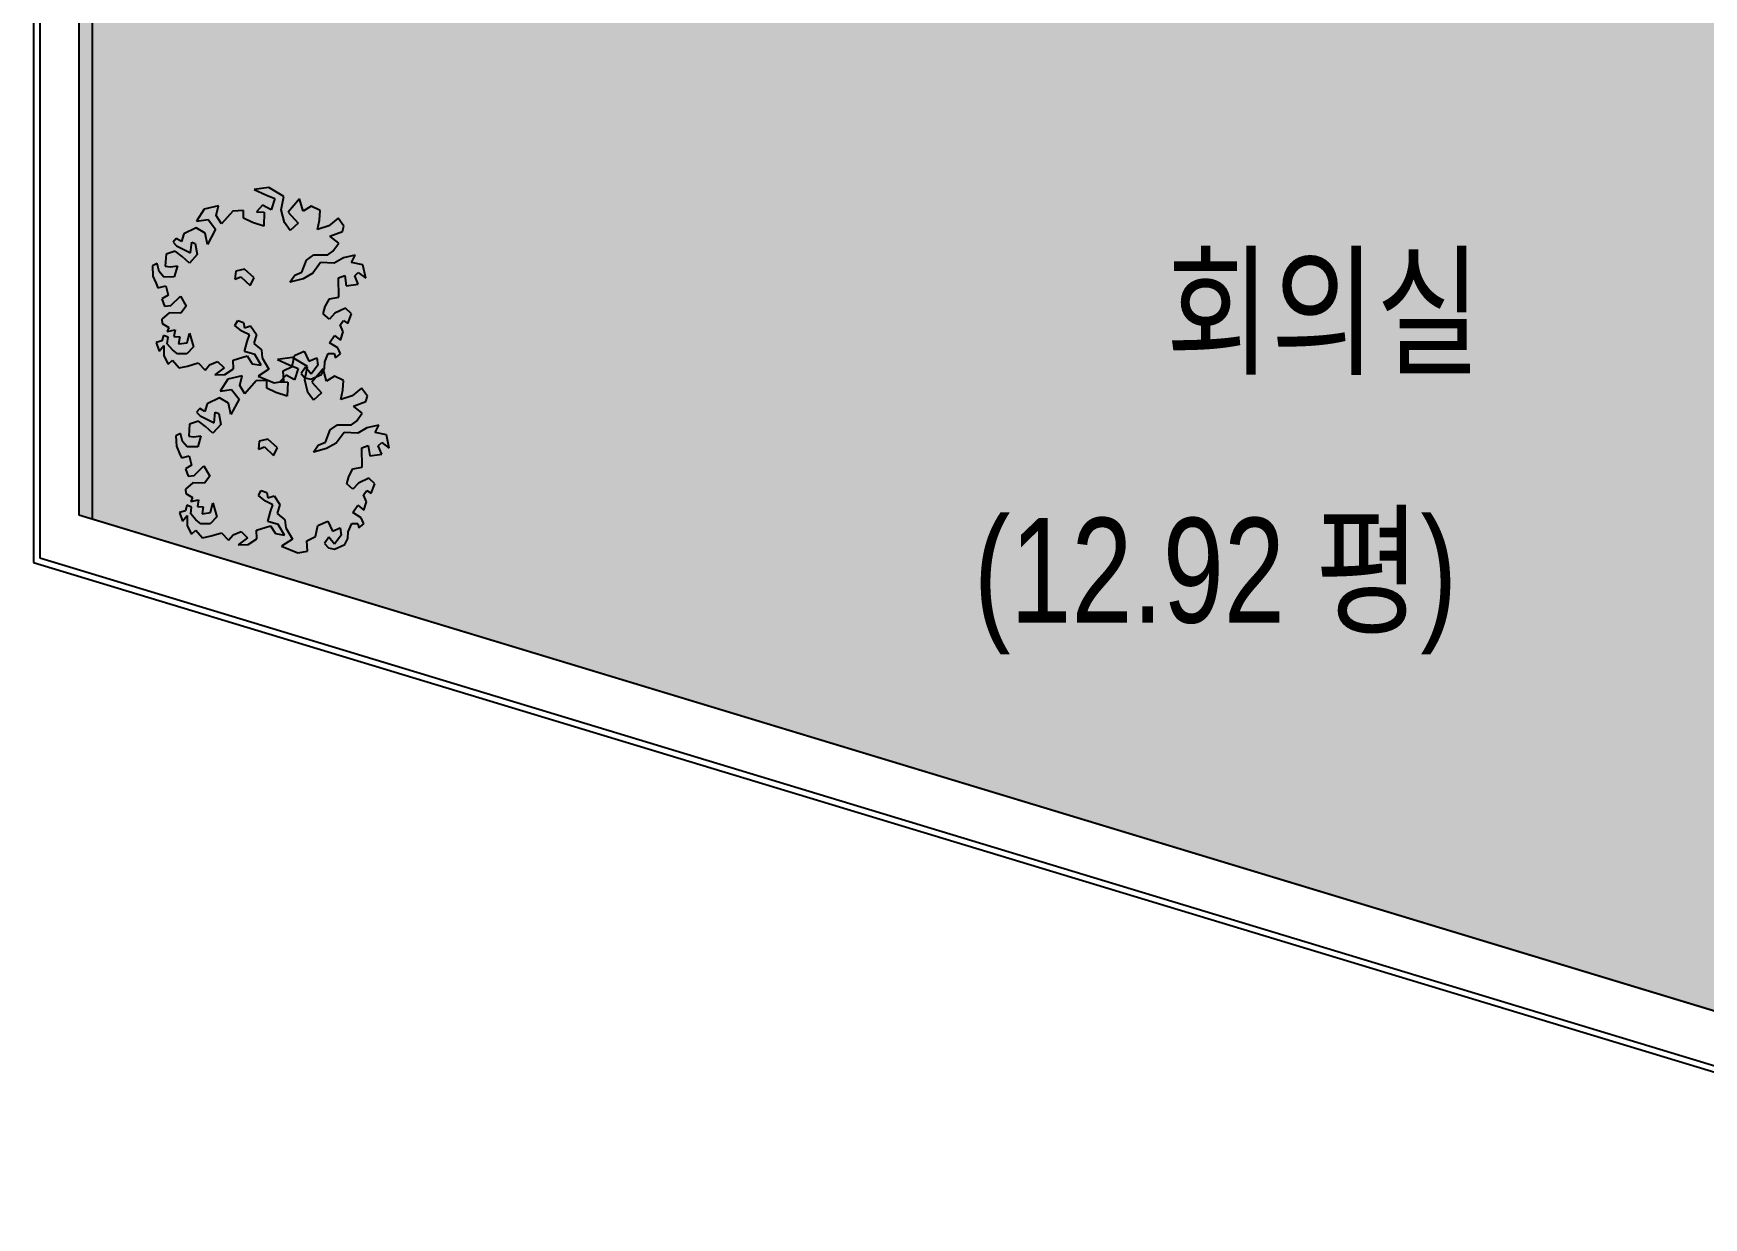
# Model space of a CAD drawing. Header units: millimetres. Extents: x 1710 to 94914, y 1329 to 63037.
# Drawn here: x 29707 to 36082, y 13099 to 17622 of the extents above; entities that cross this region are included whole.
import ezdxf

# ---------------------------------------------------------------- set-up
doc = ezdxf.new("R2010")
doc.units = ezdxf.units.MM
doc.header["$LTSCALE"] = 120
doc.layers.add('ARCH', color=9, linetype='Continuous')
doc.layers.add('공사제외', color=5, linetype='Continuous')
doc.styles.add('GHD', font='')
doc.styles.get('GHD').set_extended_font_data('Dotum')

msp = doc.modelspace()

# ---------------------------------------------------------------- hatches: boundary and pattern name
at = {"layer": '공사제외', "linetype": 'Continuous'}
msp.add_hatch(color=253, dxfattribs=at).paths.add_polyline_path([(29881.3, 15782.9), (37839, 13368.2), (44770.1, 27040), (40481.3, 28562.8), (40462.9, 28694.2), (33086.3, 28694.2), (33086.3, 29394.2), (29881.3, 29394.2)])

# ---------------------------------------------------------------- linework, layer by layer
at = {"layer": 'ARCH', "color": 9}
for p, q in [((29707.3, 27944.1, 0), (29707.3, 15601.6, 0)), ((29731.3, 27944.1, 0), (29731.3, 15619.4, 0)), ((29931.3, 27944.1, 0), (29931.3, 15767.8, 0)), ((30606.1, 17032.6, 0), (30549.4, 17025.2, 0)), ((30549.4, 17025.2, 0), (30594.2, 17004.6, 0)), ((30663.6, 16998.8, 0), (30606.1, 17032.6, 0)), ((30414.4, 16963, 0), (30359.6, 16950.8, 0)), ((30405.4, 16926, 0), (30414.4, 16963, 0)), ((30582.1, 16966.1, 0), (30558.4, 16940.8, 0)), ((30614.6, 16948.2, 0), (30582.1, 16966.1, 0)), ((30594.2, 17004.6, 0), (30628.3, 16990.9, 0)), ((30628.3, 16990.9, 0), (30614.6, 16948.2, 0)), ((30653.6, 16948.2, 0), (30663.6, 16998.8, 0)), ((30723.2, 16989.9, 0), (30679.9, 16939.2, 0)), ((30736.4, 16942.4, 0), (30723.2, 16989.9, 0)), ((30767.5, 16961.4, 0), (30736.4, 16942.4, 0)), ((30801.8, 16945, 0), (30767.5, 16961.4, 0)), ((30359.6, 16950.8, 0), (30330, 16904.9, 0)), ((30330, 16904.9, 0), (30374.3, 16910.8, 0)), ((30374.3, 16910.8, 0), (30402.8, 16873.8, 0)), ((30424.9, 16894.4, 0), (30405.4, 16926, 0)), ((30468.2, 16943.4, 0), (30424.9, 16894.4, 0)), ((30509.3, 16945, 0), (30468.2, 16943.4, 0)), ((30509.3, 16915.5, 0), (30509.3, 16945, 0)), ((30543.6, 16899.1, 0), (30509.3, 16915.5, 0)), ((30586.8, 16885.4, 0), (30543.6, 16899.1, 0)), ((30558.4, 16940.8, 0), (30588.4, 16939.2, 0)), ((30588.4, 16939.2, 0), (30586.8, 16885.4, 0)), ((30665.2, 16899.1, 0), (30653.6, 16948.2, 0)), ((30687.3, 16869.6, 0), (30665.2, 16899.1, 0)), ((30679.9, 16939.2, 0), (30717.4, 16897.6, 0)), ((30717.4, 16897.6, 0), (30687.3, 16869.6, 0)), ((30791.7, 16872.3, 0), (30799.1, 16908.1, 0)), ((30799.1, 16908.1, 0), (30801.8, 16945, 0)), ((30870.3, 16915.5, 0), (30834.5, 16887, 0)), ((30892.5, 16885.4, 0), (30870.3, 16915.5, 0)), ((30252.5, 16838, 0), (30240.9, 16824.8, 0)), ((30272, 16826.4, 0), (30252.5, 16838, 0)), ((30281, 16855.9, 0), (30272, 16826.4, 0)), ((30328.4, 16879.6, 0), (30281, 16855.9, 0)), ((30362.7, 16859.1, 0), (30328.4, 16879.6, 0)), ((30371.7, 16815.8, 0), (30362.7, 16859.1, 0)), ((30402.8, 16873.8, 0), (30371.7, 16815.8, 0)), ((30834.5, 16887, 0), (30791.7, 16872.3, 0)), ((30839.2, 16846.9, 0), (30886.7, 16864.9, 0)), ((30873, 16820.6, 0), (30839.2, 16846.9, 0)), ((30886.7, 16864.9, 0), (30892.5, 16885.4, 0)), ((30214, 16778.9, 0), (30210.8, 16732.5, 0)), ((30248.3, 16790.5, 0), (30214, 16778.9, 0)), ((30240.9, 16824.8, 0), (30254.1, 16810, 0)), ((30274.7, 16769.9, 0), (30248.3, 16790.5, 0)), ((30254.1, 16810, 0), (30307.3, 16783.1, 0)), ((30303.1, 16744.6, 0), (30274.7, 16769.9, 0)), ((30332.7, 16777.3, 0), (30303.1, 16744.6, 0)), ((30307.3, 16783.1, 0), (30312.1, 16824.8, 0)), ((30312.1, 16824.8, 0), (30325.3, 16819, 0)), ((30325.3, 16819, 0), (30332.7, 16777.3, 0)), ((30750.1, 16756.2, 0), (30778, 16775.8, 0)), ((30778, 16775.8, 0), (30831.8, 16775.8, 0)), ((30831.8, 16775.8, 0), (30850.8, 16790.5, 0)), ((30850.8, 16790.5, 0), (30873, 16820.6, 0)), ((30935.7, 16774.2, 0), (30890.9, 16764.1, 0)), ((30922, 16746.2, 0), (30935.7, 16774.2, 0)), ((30179.7, 16743.1, 0), (30161.8, 16734.1, 0)), ((30161.8, 16734.1, 0), (30163.4, 16694, 0)), ((30187.1, 16711.9, 0), (30179.7, 16743.1, 0)), ((30205, 16691.4, 0), (30187.1, 16711.9, 0)), ((30210.8, 16732.5, 0), (30230.4, 16729.9, 0)), ((30230.4, 16729.9, 0), (30257.2, 16734.1, 0)), ((30257.2, 16734.1, 0), (30245.1, 16692.4, 0)), ((30479.8, 16713.5, 0), (30476.6, 16683.5, 0)), ((30512.5, 16720.9, 0), (30479.8, 16713.5, 0)), ((30549.4, 16688.2, 0), (30512.5, 16720.9, 0)), ((30705.3, 16698.8, 0), (30732.2, 16710.4, 0)), ((30732.2, 16710.4, 0), (30750.1, 16756.2, 0)), ((30773.8, 16706.1, 0), (30736.4, 16685, 0)), ((30803.3, 16746.2, 0), (30773.8, 16706.1, 0)), ((30855.6, 16744.6, 0), (30803.3, 16746.2, 0)), ((30890.9, 16764.1, 0), (30855.6, 16744.6, 0)), ((30965.2, 16737.3, 0), (30922, 16746.2, 0)), ((30934.1, 16695.6, 0), (30947.3, 16708.8, 0)), ((30947.3, 16708.8, 0), (30975.8, 16686.6, 0)), ((30975.8, 16686.6, 0), (30965.2, 16737.3, 0)), ((30163.4, 16694, 0), (30175.5, 16667.1, 0)), ((30175.5, 16667.1, 0), (30182.9, 16649.9, 0)), ((30182.9, 16649.9, 0), (30212.4, 16657.1, 0)), ((30245.1, 16692.4, 0), (30205, 16691.4, 0)), ((30212.4, 16657.1, 0), (30221.4, 16621.5, 0)), ((30476.6, 16683.5, 0), (30499.3, 16692.4, 0)), ((30499.3, 16692.4, 0), (30534.6, 16658.7, 0)), ((30534.6, 16658.7, 0), (30549.4, 16688.2, 0)), ((30686.3, 16671.9, 0), (30705.3, 16698.8, 0)), ((30736.4, 16685, 0), (30686.3, 16671.9, 0)), ((30871.9, 16688.2, 0), (30895.6, 16697.2, 0)), ((30873, 16614.1, 0), (30871.9, 16688.2, 0)), ((30895.6, 16697.2, 0), (30901.4, 16657.1, 0)), ((30901.4, 16657.1, 0), (30947.3, 16664.5, 0)), ((30947.3, 16664.5, 0), (30934.1, 16695.6, 0)), ((30221.4, 16621.5, 0), (30197.7, 16608.3, 0)), ((30197.7, 16608.3, 0), (30208.2, 16579.8, 0)), ((30208.2, 16579.8, 0), (30231.9, 16583, 0)), ((30231.9, 16583, 0), (30268.9, 16618.8, 0)), ((30268.9, 16618.8, 0), (30291, 16579.8, 0)), ((30291, 16579.8, 0), (30270.4, 16553.4, 0)), ((30813.9, 16550.3, 0), (30821.3, 16578.8, 0)), ((30821.3, 16578.8, 0), (30837.6, 16608.3, 0)), ((30837.6, 16608.3, 0), (30873, 16614.1, 0)), ((30226.1, 16554.5, 0), (30197.7, 16530.8, 0)), ((30197.7, 16530.8, 0), (30199.2, 16513.4, 0)), ((30199.2, 16513.4, 0), (30224.6, 16498.1, 0)), ((30270.4, 16553.4, 0), (30226.1, 16554.5, 0)), ((30476.6, 16506, 0), (30487.2, 16525, 0)), ((30487.2, 16525, 0), (30509.3, 16517.6, 0)), ((30509.3, 16517.6, 0), (30512.5, 16497, 0)), ((30837.6, 16530.8, 0), (30813.9, 16550.3, 0)), ((30858.2, 16553.4, 0), (30837.6, 16530.8, 0)), ((30898.3, 16572.4, 0), (30858.2, 16553.4, 0)), ((30877.7, 16508.6, 0), (30890.9, 16525, 0)), ((30890.9, 16525, 0), (30907.2, 16514.4, 0)), ((30920.9, 16550.3, 0), (30898.3, 16572.4, 0)), ((30907.2, 16514.4, 0), (30920.9, 16550.3, 0)), ((30197.7, 16448, 0), (30175.5, 16441.6, 0)), ((30203.5, 16468.5, 0), (30197.7, 16448, 0)), ((30221.4, 16461.2, 0), (30203.5, 16468.5, 0)), ((30224.6, 16498.1, 0), (30218.2, 16483.3, 0)), ((30218.2, 16483.3, 0), (30248.3, 16489.6, 0)), ((30218.2, 16435.8, 0), (30221.4, 16461.2, 0)), ((30248.3, 16489.6, 0), (30243.5, 16464.3, 0)), ((30243.5, 16464.3, 0), (30266.2, 16462.7, 0)), ((30266.2, 16462.7, 0), (30261.5, 16435.8, 0)), ((30294.2, 16440.6, 0), (30303.1, 16477.5, 0)), ((30303.1, 16477.5, 0), (30317.9, 16424.2, 0)), ((30503.5, 16484.9, 0), (30476.6, 16506, 0)), ((30532, 16470.1, 0), (30503.5, 16484.9, 0)), ((30512.5, 16497, 0), (30536.2, 16504.4, 0)), ((30523, 16444.8, 0), (30532, 16470.1, 0)), ((30536.2, 16504.4, 0), (30558.4, 16471.7, 0)), ((30558.4, 16471.7, 0), (30548.3, 16437.4, 0)), ((30837.6, 16440.6, 0), (30856.6, 16468.5, 0)), ((30856.6, 16468.5, 0), (30879.3, 16450.6, 0)), ((30889.3, 16481.7, 0), (30877.7, 16508.6, 0)), ((30879.3, 16450.6, 0), (30889.3, 16481.7, 0)), ((30175.5, 16441.6, 0), (30187.1, 16407.9, 0)), ((30187.1, 16407.9, 0), (30205, 16430, 0)), ((30205, 16430, 0), (30205, 16390, 0)), ((30205, 16390, 0), (30221.4, 16358.9, 0)), ((30237.7, 16413.7, 0), (30218.2, 16435.8, 0)), ((30257.2, 16397.4, 0), (30237.7, 16413.7, 0)), ((30292.6, 16397.4, 0), (30257.2, 16397.4, 0)), ((30261.5, 16435.8, 0), (30294.2, 16440.6, 0)), ((30317.9, 16424.2, 0), (30292.6, 16397.4, 0)), ((30469.2, 16373.6, 0), (30523, 16390, 0)), ((30512.5, 16406.3, 0), (30523, 16444.8, 0)), ((30552.6, 16395.8, 0), (30512.5, 16406.3, 0)), ((30523, 16390, 0), (30542, 16360.4, 0)), ((30548.3, 16437.4, 0), (30577.9, 16413.7, 0)), ((30576.3, 16354.1, 0), (30552.6, 16395.8, 0)), ((30577.9, 16413.7, 0), (30581, 16382.6, 0)), ((30694.7, 16349.9, 0), (30703.7, 16391.6, 0)), ((30703.7, 16391.6, 0), (30741.1, 16407.9, 0)), ((30741.1, 16407.9, 0), (30759, 16370.5, 0)), ((30819.7, 16367.8, 0), (30832.9, 16398.9, 0)), ((30832.9, 16398.9, 0), (30855.6, 16398.9, 0)), ((30868.7, 16421.1, 0), (30837.6, 16440.6, 0)), ((30855.6, 16398.9, 0), (30859.8, 16382.6, 0)), ((30859.8, 16382.6, 0), (30879.3, 16397.4, 0)), ((30879.3, 16397.4, 0), (30868.7, 16421.1, 0)), ((30221.4, 16358.9, 0), (30237.7, 16373.6, 0)), ((30237.7, 16373.6, 0), (30263.1, 16344.1, 0)), ((30263.1, 16344.1, 0), (30295.7, 16351.5, 0)), ((30295.7, 16351.5, 0), (30335.8, 16363.1, 0)), ((30335.8, 16363.1, 0), (30362.7, 16335.1, 0)), ((30362.7, 16335.1, 0), (30380.1, 16355.7, 0)), ((30380.1, 16355.7, 0), (30410.2, 16368.9, 0)), ((30435.5, 16344.1, 0), (30399.6, 16317.2, 0)), ((30410.2, 16368.9, 0), (30435.5, 16344.1, 0)), ((30438.1, 16318.8, 0), (30470.8, 16340.9, 0)), ((30470.8, 16340.9, 0), (30469.2, 16373.6, 0)), ((30542, 16360.4, 0), (30576.3, 16354.1, 0)), ((30606.1, 16339.3, 0), (30564.7, 16312.4, 0)), ((30581, 16382.6, 0), (30606.1, 16339.3, 0)), ((30695.7, 16383.5, 0), (30639, 16376.1, 0)), ((30639, 16376.1, 0), (30683.8, 16355.5, 0)), ((30661, 16333.5, 0), (30694.7, 16349.9, 0)), ((30663.6, 16293.5, 0), (30661, 16333.5, 0)), ((30683.8, 16355.5, 0), (30717.9, 16341.8, 0)), ((30753.2, 16349.7, 0), (30695.7, 16383.5, 0)), ((30717.9, 16341.8, 0), (30704.1, 16299.1, 0)), ((30745.3, 16346.7, 0), (30729, 16323, 0)), ((30729, 16323, 0), (30743.8, 16306.6, 0)), ((30743.2, 16299.1, 0), (30753.2, 16349.7, 0)), ((30767.5, 16319.8, 0), (30745.3, 16346.7, 0)), ((30759, 16370.5, 0), (30788.6, 16382.6, 0)), ((30792.8, 16354.1, 0), (30767.5, 16319.8, 0)), ((30812.8, 16340.8, 0), (30769.5, 16290.2, 0)), ((30788.6, 16382.6, 0), (30792.8, 16354.1, 0)), ((30806.5, 16318.8, 0), (30818.1, 16342.5, 0)), ((30826, 16293.3, 0), (30812.8, 16340.8, 0)), ((30818.1, 16342.5, 0), (30819.7, 16367.8, 0)), ((30399.6, 16317.2, 0), (30438.1, 16318.8, 0)), ((30449.1, 16301.8, 0), (30419.6, 16255.9, 0)), ((30419.6, 16255.9, 0), (30463.9, 16261.7, 0)), ((30504, 16313.9, 0), (30449.1, 16301.8, 0)), ((30463.9, 16261.7, 0), (30492.4, 16224.8, 0)), ((30495, 16277, 0), (30504, 16313.9, 0)), ((30514.5, 16245.3, 0), (30495, 16277, 0)), ((30557.8, 16294.4, 0), (30514.5, 16245.3, 0)), ((30598.9, 16296, 0), (30557.8, 16294.4, 0)), ((30564.7, 16312.4, 0), (30626.7, 16287.7, 0)), ((30598.9, 16266.4, 0), (30598.9, 16296, 0)), ((30633.2, 16250.1, 0), (30598.9, 16266.4, 0)), ((30626.7, 16287.7, 0), (30663.6, 16293.5, 0)), ((30671.7, 16317.1, 0), (30648, 16291.7, 0)), ((30648, 16291.7, 0), (30678, 16290.2, 0)), ((30704.1, 16299.1, 0), (30671.7, 16317.1, 0)), ((30678, 16290.2, 0), (30676.4, 16236.4, 0)), ((30754.8, 16250.1, 0), (30743.2, 16299.1, 0)), ((30743.8, 16306.6, 0), (30766.4, 16300.8, 0)), ((30766.4, 16300.8, 0), (30806.5, 16318.8, 0)), ((30769.5, 16290.2, 0), (30807, 16248.5, 0)), ((30857.1, 16312.3, 0), (30826, 16293.3, 0)), ((30891.4, 16296, 0), (30857.1, 16312.3, 0)), ((30881.3, 16223.2, 0), (30888.7, 16259, 0)), ((30888.7, 16259, 0), (30891.4, 16296, 0)), ((30959.9, 16266.4, 0), (30924, 16237.9, 0)), ((30982.1, 16236.4, 0), (30959.9, 16266.4, 0)), ((30370.6, 16206.8, 0), (30361.6, 16177.3, 0)), ((30418, 16230.6, 0), (30370.6, 16206.8, 0)), ((30452.3, 16210, 0), (30418, 16230.6, 0)), ((30461.3, 16166.8, 0), (30452.3, 16210, 0)), ((30492.4, 16224.8, 0), (30461.3, 16166.8, 0)), ((30676.4, 16236.4, 0), (30633.2, 16250.1, 0)), ((30776.9, 16220.5, 0), (30754.8, 16250.1, 0)), ((30807, 16248.5, 0), (30776.9, 16220.5, 0)), ((30924, 16237.9, 0), (30881.3, 16223.2, 0)), ((30928.8, 16197.9, 0), (30976.3, 16215.8, 0)), ((30962.5, 16171.5, 0), (30928.8, 16197.9, 0)), ((30976.3, 16215.8, 0), (30982.1, 16236.4, 0)), ((30303.6, 16129.8, 0), (30300.4, 16083.4, 0)), ((30337.9, 16141.4, 0), (30303.6, 16129.8, 0)), ((30342.1, 16188.9, 0), (30330.5, 16175.7, 0)), ((30330.5, 16175.7, 0), (30343.7, 16161, 0)), ((30364.2, 16120.9, 0), (30337.9, 16141.4, 0)), ((30361.6, 16177.3, 0), (30342.1, 16188.9, 0)), ((30343.7, 16161, 0), (30396.9, 16134.1, 0)), ((30396.9, 16134.1, 0), (30401.7, 16175.7, 0)), ((30401.7, 16175.7, 0), (30414.9, 16169.9, 0)), ((30414.9, 16169.9, 0), (30422.3, 16128.3, 0)), ((30921.4, 16126.7, 0), (30940.4, 16141.4, 0)), ((30940.4, 16141.4, 0), (30962.5, 16171.5, 0)), ((30269.3, 16094, 0), (30251.4, 16085, 0)), ((30251.4, 16085, 0), (30253, 16044.9, 0)), ((30276.7, 16062.9, 0), (30269.3, 16094, 0)), ((30300.4, 16083.4, 0), (30319.9, 16080.8, 0)), ((30319.9, 16080.8, 0), (30346.8, 16085, 0)), ((30346.8, 16085, 0), (30334.7, 16043.4, 0)), ((30392.7, 16095.6, 0), (30364.2, 16120.9, 0)), ((30422.3, 16128.3, 0), (30392.7, 16095.6, 0)), ((30602.1, 16071.8, 0), (30569.4, 16064.5, 0)), ((30639, 16039.1, 0), (30602.1, 16071.8, 0)), ((30821.7, 16061.3, 0), (30839.7, 16107.2, 0)), ((30839.7, 16107.2, 0), (30867.6, 16126.7, 0)), ((30892.9, 16097.1, 0), (30863.4, 16057.1, 0)), ((30867.6, 16126.7, 0), (30921.4, 16126.7, 0)), ((30945.1, 16095.6, 0), (30892.9, 16097.1, 0)), ((30980.5, 16115.1, 0), (30945.1, 16095.6, 0)), ((31025.3, 16125.1, 0), (30980.5, 16115.1, 0)), ((31011.6, 16097.1, 0), (31025.3, 16125.1, 0)), ((31054.8, 16088.2, 0), (31011.6, 16097.1, 0)), ((31065.4, 16037.6, 0), (31054.8, 16088.2, 0)), ((30253, 16044.9, 0), (30265.1, 16018, 0)), ((30265.1, 16018, 0), (30272.5, 16000.9, 0)), ((30272.5, 16000.9, 0), (30302, 16008, 0)), ((30294.6, 16042.3, 0), (30276.7, 16062.9, 0)), ((30334.7, 16043.4, 0), (30294.6, 16042.3, 0)), ((30302, 16008, 0), (30311, 15972.4, 0)), ((30569.4, 16064.5, 0), (30566.2, 16034.4, 0)), ((30566.2, 16034.4, 0), (30588.9, 16043.4, 0)), ((30588.9, 16043.4, 0), (30624.2, 16009.6, 0)), ((30624.2, 16009.6, 0), (30639, 16039.1, 0)), ((30775.9, 16022.8, 0), (30794.9, 16049.7, 0)), ((30826, 16036, 0), (30775.9, 16022.8, 0)), ((30794.9, 16049.7, 0), (30821.7, 16061.3, 0)), ((30863.4, 16057.1, 0), (30826, 16036, 0)), ((30961.5, 16039.1, 0), (30985.2, 16048.1, 0)), ((30962.5, 15965, 0), (30961.5, 16039.1, 0)), ((30985.2, 16048.1, 0), (30991, 16008, 0)), ((30991, 16008, 0), (31036.9, 16015.4, 0)), ((31023.7, 16046.5, 0), (31036.9, 16059.7, 0)), ((31036.9, 16015.4, 0), (31023.7, 16046.5, 0)), ((31036.9, 16059.7, 0), (31065.4, 16037.6, 0)), ((30311, 15972.4, 0), (30287.3, 15959.2, 0)), ((30287.3, 15959.2, 0), (30297.8, 15930.7, 0)), ((30321.5, 15933.9, 0), (30358.4, 15969.8, 0)), ((30358.4, 15969.8, 0), (30380.6, 15930.7, 0)), ((30910.9, 15929.7, 0), (30927.2, 15959.2, 0)), ((30927.2, 15959.2, 0), (30962.5, 15965, 0)), ((30315.7, 15905.4, 0), (30287.3, 15881.7, 0)), ((30287.3, 15881.7, 0), (30288.8, 15864.3, 0)), ((30297.8, 15930.7, 0), (30321.5, 15933.9, 0)), ((30360, 15904.4, 0), (30315.7, 15905.4, 0)), ((30380.6, 15930.7, 0), (30360, 15904.4, 0)), ((30566.2, 15856.9, 0), (30576.8, 15875.9, 0)), ((30576.8, 15875.9, 0), (30598.9, 15868.5, 0)), ((30903.5, 15901.2, 0), (30910.9, 15929.7, 0)), ((30927.2, 15881.7, 0), (30903.5, 15901.2, 0)), ((30947.8, 15904.4, 0), (30927.2, 15881.7, 0)), ((30987.9, 15923.4, 0), (30947.8, 15904.4, 0)), ((30967.3, 15859.6, 0), (30980.5, 15875.9, 0)), ((30980.5, 15875.9, 0), (30996.8, 15865.4, 0)), ((31010.5, 15901.2, 0), (30987.9, 15923.4, 0)), ((30996.8, 15865.4, 0), (31010.5, 15901.2, 0)), ((30293.1, 15819.5, 0), (30287.3, 15798.9, 0)), ((30288.8, 15864.3, 0), (30314.1, 15849, 0)), ((30311, 15812.1, 0), (30293.1, 15819.5, 0)), ((30314.1, 15849, 0), (30307.8, 15834.2, 0)), ((30307.8, 15834.2, 0), (30337.9, 15840.6, 0)), ((30307.8, 15786.8, 0), (30311, 15812.1, 0)), ((30337.9, 15840.6, 0), (30333.1, 15815.3, 0)), ((30333.1, 15815.3, 0), (30355.8, 15813.7, 0)), ((30355.8, 15813.7, 0), (30351.1, 15786.8, 0)), ((30383.8, 15791.5, 0), (30392.7, 15828.4, 0)), ((30392.7, 15828.4, 0), (30407.5, 15775.2, 0)), ((30593.1, 15835.8, 0), (30566.2, 15856.9, 0)), ((30621.6, 15821.1, 0), (30593.1, 15835.8, 0)), ((30598.9, 15868.5, 0), (30602.1, 15847.9, 0)), ((30602.1, 15847.9, 0), (30625.8, 15855.3, 0)), ((30612.6, 15795.7, 0), (30621.6, 15821.1, 0)), ((30625.8, 15855.3, 0), (30648, 15822.6, 0)), ((30648, 15822.6, 0), (30637.9, 15788.4, 0)), ((30927.2, 15791.5, 0), (30946.2, 15819.5, 0)), ((30946.2, 15819.5, 0), (30968.9, 15801.5, 0)), ((30978.9, 15832.7, 0), (30967.3, 15859.6, 0)), ((30968.9, 15801.5, 0), (30978.9, 15832.7, 0)), ((29931.3, 15767.8, 0), (37839, 13368.2, 0)), ((30287.3, 15798.9, 0), (30265.1, 15792.6, 0)), ((30265.1, 15792.6, 0), (30276.7, 15758.8, 0)), ((30276.7, 15758.8, 0), (30294.6, 15781, 0)), ((30294.6, 15781, 0), (30294.6, 15740.9, 0)), ((30327.3, 15764.6, 0), (30307.8, 15786.8, 0)), ((30346.8, 15748.3, 0), (30327.3, 15764.6, 0)), ((30382.2, 15748.3, 0), (30346.8, 15748.3, 0)), ((30351.1, 15786.8, 0), (30383.8, 15791.5, 0)), ((30407.5, 15775.2, 0), (30382.2, 15748.3, 0)), ((30602.1, 15757.2, 0), (30612.6, 15795.7, 0)), ((30642.2, 15746.7, 0), (30602.1, 15757.2, 0)), ((30637.9, 15788.4, 0), (30667.5, 15764.6, 0)), ((30665.9, 15705, 0), (30642.2, 15746.7, 0)), ((30667.5, 15764.6, 0), (30670.6, 15733.5, 0)), ((30793.3, 15742.5, 0), (30830.7, 15758.8, 0)), ((30830.7, 15758.8, 0), (30848.6, 15721.4, 0)), ((30909.3, 15718.8, 0), (30922.5, 15749.9, 0)), ((30922.5, 15749.9, 0), (30945.1, 15749.9, 0)), ((30958.3, 15772, 0), (30927.2, 15791.5, 0)), ((30945.1, 15749.9, 0), (30949.4, 15733.5, 0)), ((30949.4, 15733.5, 0), (30968.9, 15748.3, 0)), ((30968.9, 15748.3, 0), (30958.3, 15772, 0)), ((30294.6, 15740.9, 0), (30311, 15709.8, 0)), ((30311, 15709.8, 0), (30327.3, 15724.6, 0)), ((30327.3, 15724.6, 0), (30352.6, 15695, 0)), ((30352.6, 15695, 0), (30385.3, 15702.4, 0)), ((30385.3, 15702.4, 0), (30425.4, 15714, 0)), ((30425.4, 15714, 0), (30452.3, 15686.1, 0)), ((30452.3, 15686.1, 0), (30469.7, 15706.6, 0)), ((30469.7, 15706.6, 0), (30499.8, 15719.8, 0)), ((30525.1, 15695, 0), (30489.2, 15668.1, 0)), ((30499.8, 15719.8, 0), (30525.1, 15695, 0)), ((30527.7, 15669.7, 0), (30560.4, 15691.9, 0)), ((30558.8, 15724.6, 0), (30612.6, 15740.9, 0)), ((30560.4, 15691.9, 0), (30558.8, 15724.6, 0)), ((30612.6, 15740.9, 0), (30631.6, 15711.4, 0)), ((30631.6, 15711.4, 0), (30665.9, 15705, 0)), ((30695.7, 15690.3, 0), (30654.3, 15663.4, 0)), ((30670.6, 15733.5, 0), (30695.7, 15690.3, 0)), ((30750.6, 15684.5, 0), (30784.3, 15700.8, 0)), ((30753.2, 15644.4, 0), (30750.6, 15684.5, 0)), ((30784.3, 15700.8, 0), (30793.3, 15742.5, 0)), ((30834.9, 15697.7, 0), (30818.6, 15673.9, 0)), ((30857.1, 15670.8, 0), (30834.9, 15697.7, 0)), ((30848.6, 15721.4, 0), (30878.2, 15733.5, 0)), ((30882.4, 15705, 0), (30857.1, 15670.8, 0)), ((30878.2, 15733.5, 0), (30882.4, 15705, 0)), ((30896.1, 15669.7, 0), (30907.7, 15693.4, 0)), ((30907.7, 15693.4, 0), (30909.3, 15718.8, 0)), ((29731.3, 15619.4, 0), (37941.5, 13128.1, 0)), ((30489.2, 15668.1, 0), (30527.7, 15669.7, 0)), ((30654.3, 15663.4, 0), (30716.3, 15638.6, 0)), ((30716.3, 15638.6, 0), (30753.2, 15644.4, 0)), ((30818.6, 15673.9, 0), (30833.3, 15657.6, 0)), ((30833.3, 15657.6, 0), (30856, 15651.8, 0)), ((30856, 15651.8, 0), (30896.1, 15669.7, 0)), ((29707.3, 15601.6, 0), (37953.8, 13099.3, 0))]:
    msp.add_line(p, q, dxfattribs=at)
at = {"layer": '공사제외', "linetype": 'Continuous', "elevation": 0}
msp.add_lwpolyline([(29881.3, 15782.9), (37839, 13368.2), (44770.1, 27040), (40481.3, 28562.8), (40462.9, 28694.2), (33086.3, 28694.2), (33086.3, 29394.2), (29881.3, 29394.2), (29881.3, 15782.9)], dxfattribs=at)

# ---------------------------------------------------------------- texts
at = {"layer": 'ARCH', "color": 9, "style": 'GHD', "width": 0.8}
for s, p in [('회의실', (34029.2, 16360.4, 0)), ('(12.92 평)', (33297.2, 15371.4, 0))]:
    msp.add_text(s, height=400, dxfattribs=at).set_placement(p)

doc.saveas('drawing.dxf')
